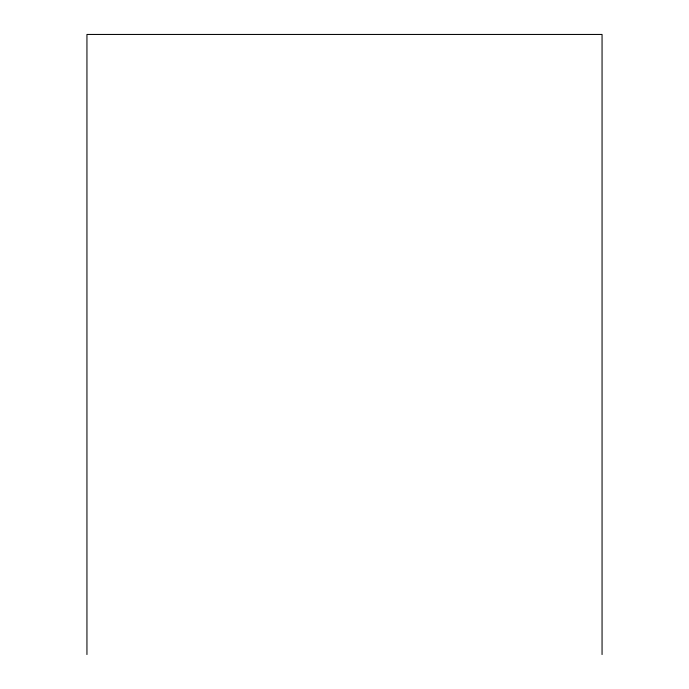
<?xml version="1.0" encoding="UTF-8"?>
<svg xmlns="http://www.w3.org/2000/svg" width="689" height="689" viewBox="0 0 689 689"><rect width="100%" height="100%" fill="white"/><g stroke="black" fill="none" stroke-linecap="round" stroke-linejoin="round"><path stroke-width="1.03" d="M602.057 654.55L602.057 34.45L86.943 34.45L86.943 654.55"/></g></svg>
